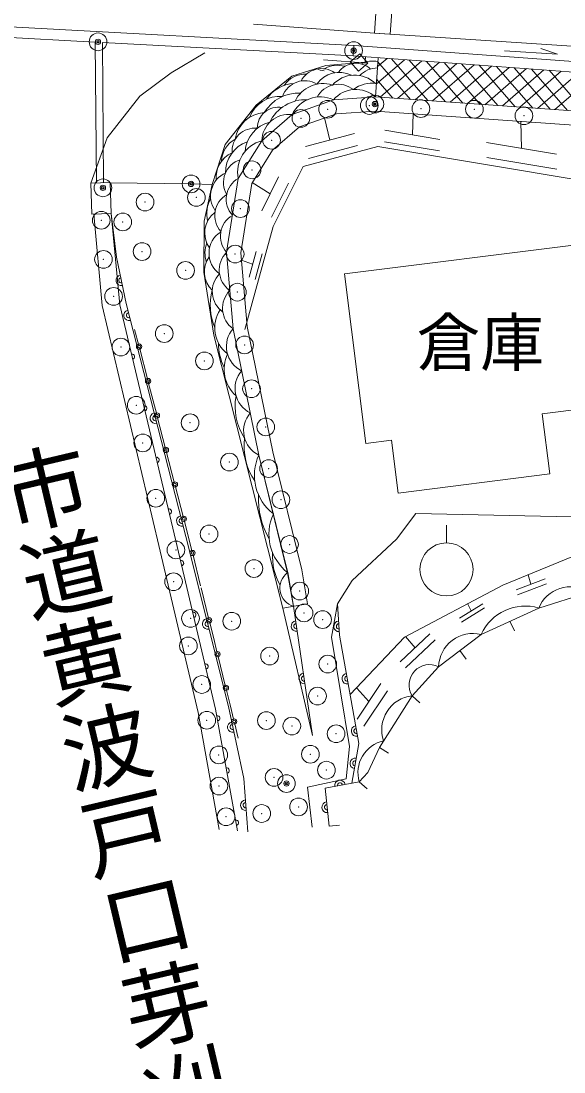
# Model space of a CAD drawing. Units: millimetres, scale not verified. Extents: x 40000 to 680000, y 20000 to 380000.
# Drawn here: x 246676 to 262020, y 261152 to 290852 of the extents above; entities that cross this region are included whole.
import ezdxf
from ezdxf.enums import TextEntityAlignment as Align

# ---------------------------------------------------------------- set-up
doc = ezdxf.new("R2010")
doc.units = ezdxf.units.MM
doc.header["$LTSCALE"] = 1000
doc.header["$PDMODE"] = 32
doc.header["$PDSIZE"] = 500
doc.layers.add('M-BGD', color=7, linetype='Continuous', lineweight=13)
doc.layers.add('M-BMK-HTXT', color=7, linetype='Continuous')
doc.styles.add('@ＭＳ ゴシック', font='')
doc.styles.add('ＭＳ ゴシック', font='')
doc.styles.get('@ＭＳ ゴシック').set_extended_font_data('@MS Gothic')
doc.styles.get('ＭＳ ゴシック').set_extended_font_data('MS Gothic')

msp = doc.modelspace()

# ---------------------------------------------------------------- linework, layer by layer
at = {"layer": 'M-BGD'}
for p, q in [((256842, 293238), (256664, 290506)), ((257291, 293208), (257113, 290477)), ((256084, 290164), (233146, 291406)), ((253250, 290765), (256664, 290506)), ((248775, 290259), (241548, 290651)), ((290523, 288305), (256664, 290506)), ((256664, 290506), (257113, 290477)), ((248775, 290259), (248808, 286279)), ((248975, 290249), (249008, 286286)), ((256068, 289864), (248975, 290249)), ((250918, 289387), (251867, 289949)), ((256247, 289926), (255982, 289698)), ((256063, 289865), (256081, 290164)), ((256087, 290164), (281043, 288338)), ((256475, 289660), (256247, 289926)), ((260342, 290014), (261839, 289919)), ((261839, 289919), (261364, 290075)), ((254329, 289290), (255289, 289592)), ((255229, 289757), (256475, 289660)), ((255289, 289592), (256405, 289694)), ((255982, 289698), (256209, 289433)), ((256065, 289865), (280331, 288089)), ((256209, 289433), (256475, 289660)), ((256405, 289694), (256416, 289839)), ((256693, 288707), (256772, 289813)), ((256714, 289066), (257513, 289759)), ((256742, 289554), (257020, 289795)), ((257680, 288638), (256751, 289708)), ((256825, 288698), (258005, 289723)), ((258174, 288603), (257148, 289785)), ((257318, 288663), (258498, 289686)), ((258668, 288568), (257643, 289749)), ((257812, 288628), (258990, 289650)), ((259162, 288533), (258138, 289713)), ((258306, 288593), (259483, 289614)), ((259655, 288498), (258632, 289677)), ((258800, 288558), (259975, 289578)), ((260149, 288463), (259127, 289640)), ((260643, 288428), (259622, 289604)), ((250031, 288729), (250918, 289387)), ((253323, 288477), (254329, 289290)), ((259293, 288523), (260468, 289542)), ((259787, 288488), (260960, 289506)), ((261137, 288393), (260117, 289568)), ((260281, 288453), (261453, 289470)), ((261630, 288358), (260612, 289532)), ((260774, 288418), (261945, 289434)), ((262124, 288323), (261106, 289496)), ((261268, 288383), (262438, 289398)), ((262618, 288288), (261601, 289459)), ((261762, 288348), (262930, 289362)), ((257187, 288673), (256722, 289208)), ((249108, 287556), (250031, 288729)), ((256693, 288707), (255507, 288628)), ((256693, 288707), (277535, 287232)), ((252448, 287364), (253323, 288477)), ((254337, 288210), (255507, 288628)), ((253480, 287468), (254337, 288210)), ((255408, 287489), (255250, 288112)), ((257737, 287635), (257761, 288231)), ((260821, 287251), (260801, 288015)), ((248647, 286273), (249108, 287556)), ((256101, 287674), (254715, 287305)), ((258514, 287505), (256961, 287764)), ((252075, 286231), (252448, 287364)), ((253480, 287468), (252813, 286406)), ((254648, 286743), (256763, 287307)), ((256188, 287335), (254802, 286966)), ((264729, 285977), (256763, 287307)), ((258501, 287180), (256947, 287439)), ((261813, 287086), (259829, 287417)), ((261823, 286669), (259840, 287000)), ((253800, 285043), (254648, 286743)), ((252813, 286406), (252484, 284317)), ((253956, 286446), (253480, 285490)), ((249196, 286292), (248647, 286273)), ((248647, 286273), (248677, 285394)), ((249227, 285413), (249196, 286292)), ((249200, 286277), (251482, 286249)), ((251482, 286249), (252075, 286231)), ((251856, 285198), (252075, 286231)), ((253718, 285968), (253213, 286290)), ((254231, 286270), (253755, 285314)), ((248677, 285394), (249227, 285413)), ((249467, 282828), (249227, 285413)), ((249227, 285413), (249379, 284175)), ((251841, 283751), (251856, 285198)), ((253800, 285043), (252999, 282139)), ((262442, 284536), (255818, 283704)), ((252484, 284317), (252670, 282158)), ((253321, 284339), (253121, 283617)), ((253493, 284274), (253294, 283552)), ((249379, 284175), (249644, 282874)), ((253221, 283978), (252904, 284098)), ((252121, 281977), (251841, 283751)), ((256420, 278912), (255818, 283704)), ((249467, 282828), (251050, 276162)), ((249644, 282874), (251335, 276287)), ((252669, 282158), (253398, 278586)), ((252670, 282158), (253398, 278587)), ((249887, 282138), (250006, 281681)), ((254072, 274260), (252121, 281977)), ((250021, 281622), (250259, 280707)), ((250274, 280648), (250512, 279733)), ((265102, 280217), (261405, 279752)), ((250527, 279675), (250764, 278759)), ((261405, 279752), (261618, 278053)), ((257149, 279004), (256420, 278912)), ((257336, 277514), (257149, 279004)), ((250780, 278701), (251017, 277786)), ((253398, 278587), (254218, 275258)), ((253398, 278586), (254211, 275263)), ((261618, 278053), (257336, 277514)), ((251032, 277727), (251270, 276812)), ((257836, 276937), (257289, 276212)), ((257836, 276937), (263732, 276803)), ((251404, 276296), (251285, 276754)), ((258701, 276107), (258701, 276607)), ((251335, 276287), (252539, 271477)), ((251404, 276296), (251515, 275848)), ((257289, 276212), (256038, 275043)), ((251050, 276162), (252173, 271410)), ((251529, 275791), (251751, 274895)), ((260294, 274909), (262242, 275706)), ((254211, 275263), (254379, 274311)), ((254212, 275264), (254378, 274312)), ((254218, 275258), (254212, 275264)), ((255623, 274386), (256038, 275043)), ((261490, 275092), (260669, 274780)), ((261080, 274936), (261009, 275199)), ((251765, 274838), (251987, 273942)), ((260294, 274909), (257514, 273438)), ((261528, 274948), (260707, 274637)), ((261309, 274264), (262714, 274702)), ((261310, 274264), (262715, 274703)), ((254773, 274378), (254072, 274260)), ((254918, 270664), (254072, 274260)), ((254378, 274312), (254918, 270664)), ((255454, 273440), (255623, 274386)), ((255623, 274386), (255678, 273500)), ((259723, 274383), (259067, 273980)), ((259777, 274267), (259121, 273864)), ((259395, 274182), (259297, 274394)), ((259679, 273519), (261310, 274264)), ((252112, 273437), (252001, 273885)), ((260494, 273891), (260618, 273618)), ((252112, 273437), (252223, 272989)), ((255454, 273440), (255955, 270348)), ((255678, 273500), (256221, 270437)), ((257514, 273438), (255975, 271823)), ((258232, 273535), (257393, 272745)), ((258379, 273361), (257540, 272570)), ((257812, 273140), (257543, 273460)), ((259679, 273519), (258477, 272606)), ((259078, 273062), (259259, 272823)), ((252238, 272932), (252459, 272036)), ((258477, 272606), (257727, 271786)), ((256844, 272129), (256176, 271124)), ((252585, 271531), (252474, 271979)), ((256510, 271626), (256168, 271995)), ((257031, 271928), (256362, 270923)), ((257727, 271786), (256804, 270321)), ((257727, 271786), (257949, 271583)), ((252539, 271477), (252973, 269448)), ((252585, 271531), (252692, 271085)), ((252173, 271410), (252794, 267967)), ((252812, 270583), (252705, 271028)), ((255864, 269433), (255955, 270348)), ((256024, 269311), (256221, 270437)), ((256474, 269620), (256804, 270321)), ((256474, 269619), (256803, 270320)), ((256803, 270320), (257057, 270160)), ((252973, 269448), (253083, 267937)), ((254776, 269201), (255864, 269433)), ((256234, 269351), (256474, 269620)), ((256235, 269350), (256474, 269619)), ((254907, 268068), (254776, 269201)), ((255274, 269169), (256234, 269351)), ((255274, 269169), (255381, 268097)), ((256235, 269350), (256459, 269151)), ((255382, 268096), (255680, 268126))]:
    msp.add_line(p, q, dxfattribs=at)
for points in [[(302656, 284206), (297331, 285122), (277503, 286832), (256692, 288307), (255589, 288233), (254543, 287859), (253787, 287204), (253196, 286262), (252887, 284302), (253065, 282215), (253789, 278674), (254609, 275339), (254773, 274378)], [(248732, 285396), (248966, 282816), (250568, 276028), (251684, 271307), (252280, 268002)]]:
    msp.add_lwpolyline(points, dxfattribs=at)
for centre, radius in [((248852, 290264), 75), ((248852, 290264), 37.5), ((256077, 290015), 75), ((256077, 290015), 37.5), ((256679, 288507), 75), ((256679, 288507), 37.5), ((251482, 286249), 75), ((248991, 286138), 75), ((248991, 286138), 37.5), ((251482, 286249), 37.5), ((250013, 281651), 75), ((250013, 281651), 37.5), ((250266, 280678), 75), ((250266, 280678), 37.5), ((250519, 279704), 75), ((250519, 279704), 37.5), ((250772, 278730), 75), ((250772, 278730), 37.5), ((251025, 277756), 75), ((251025, 277756), 37.5), ((251278, 276783), 75), ((251278, 276783), 37.5), ((258701, 275357), 750), ((251522, 275819), 75), ((251522, 275819), 37.5), ((251994, 273913), 75), ((251994, 273913), 37.5), ((252230, 272960), 75), ((252230, 272960), 37.5), ((252467, 272007), 75), ((252467, 272007), 37.5), ((252698, 271057), 75), ((252698, 271057), 37.5), ((254178, 269304), 75), ((254178, 269304), 37.5)]:
    msp.add_circle(centre, radius, dxfattribs=at)
for centre, radius, start, end in [((255619, 288857), 745, 73.6684, 119.8671), ((256142, 289046), 612, 47.2549, 144.4164), ((256611, 289101), 622, 75.6746, 120.2284), ((254701, 288644), 706, 86.4517, 146.8321), ((255173, 288847), 660, 55.765, 152.0446), ((255278, 289946), 500, 240.4372, 265.9062), ((255667, 288649), 754, 62.6932, 146.3863), ((256105, 288477), 846, 46.1935, 138.0383), ((256758, 288807), 718, 90.536, 135.2956), ((254462, 288077), 1017, 94.0866, 146.1206), ((254693, 288504), 661, 58.3482, 160.5924), ((255213, 288201), 883, 72.6565, 153.9922), ((255646, 288382), 682, 51.4847, 152.1036), ((256590, 288246), 849, 81.2202, 127.7734), ((254001, 287797), 929, 85.7412, 158.9579), ((254508, 287700), 1113, 86.5177, 149.4227), ((255139, 287811), 896, 65.7815, 153.5313), ((256139, 288087), 832, 48.22, 139.441), ((253950, 287823), 597, 79.8234, 180.0447), ((254725, 287495), 1135, 87.5766, 154.1216), ((253609, 287379), 889, 93.8543, 171.5496), ((254248, 287447), 768, 83.302, 178.4526), ((253285, 287181), 645, 83.9863, 184.8596), ((253903, 287120), 892, 102.8765, 176.458), ((253047, 286885), 701, 116.9046, 179.1031), ((253382, 286569), 926, 109.6563, 180.8025), ((253707, 286585), 911, 104.4359, 191.383), ((252943, 286435), 754, 113.5089, 186.0746), ((253084, 286286), 684, 108.705, 209.5177), ((252746, 285905), 713, 113.9974, 215.3685), ((253160, 285816), 684, 120.419, 221.654), ((252894, 285404), 967, 152.6696, 192.1897), ((252835, 285359), 684, 120.419, 221.654), ((252584, 284865), 718, 126.5583, 216.3326), ((252995, 284771), 684, 120.419, 221.654), ((252701, 284287), 712, 122.2074, 234.4657), ((252714, 284295), 839, 160.1653, 197.4062), ((252990, 283817), 712, 135.3616, 234.4657), ((252569, 283765), 712, 143.5836, 226.9429), ((249512, 283525), 150, 101.4919, 281.4919), ((252793, 283208), 712, 135.3616, 234.4657), ((249512, 283525), 75, 101.4919, 281.4919), ((253662, 282815), 1637, 164.7735, 202.7084), ((253083, 282737), 712, 135.3616, 234.4657), ((249731, 282537), 150, 104.3957, 284.3957), ((249731, 282537), 75, 104.3957, 284.3957), ((253091, 282184), 939, 147.1927, 231.8333), ((253246, 281656), 765, 138.9564, 244.0967), ((253824, 281761), 1570, 180.1059, 206.3667), ((249814, 281368), 75, 283.3576, 103.3576), ((253443, 281016), 1026, 155.2332, 227.8198), ((253489, 280466), 765, 138.9564, 244.0967), ((254362, 279964), 1635, 169.7159, 213.3371), ((250160, 279909), 75, 283.3576, 103.3576), ((250476, 279631), 150, 104.3957, 284.3957), ((253732, 279275), 765, 138.9564, 244.0967), ((250476, 279631), 75, 104.3957, 284.3957), ((254756, 278839), 1774, 172.6714, 213.742), ((254646, 278012), 1374, 155.2508, 232.4195), ((250507, 278449), 75, 283.3576, 103.3576), ((255704, 277358), 2317, 177.5825, 209.5091), ((250853, 276990), 75, 283.3576, 103.3576), ((251222, 276725), 150, 104.3957, 284.3957), ((255056, 276348), 1374, 155.2508, 232.4195), ((251222, 276725), 75, 104.3957, 284.3957), ((255469, 275733), 1687, 176.8175, 209.2958), ((251199, 275530), 75, 283.2945, 103.2945), ((254531, 274828), 540, 126.3274, 253.6271), ((262189, 273914), 947, 56.3318, 158.3364), ((251544, 274070), 75, 283.2945, 103.2945), ((260925, 272949), 1370, 73.6941, 155.404), ((251954, 273816), 150, 104.0592, 284.0592), ((251954, 273816), 75, 104.0592, 284.0592), ((254461, 273756), 150, 98.4204, 278.4204), ((255663, 273746), 150, 93.57, 273.57), ((254461, 273756), 75, 98.4204, 278.4204), ((255663, 273746), 75, 93.57, 273.57), ((259448, 272575), 972, 76.2621, 178.1828), ((251889, 272611), 75, 283.2945, 103.2945), ((258223, 272086), 579, 63.9943, 211.1722), ((254680, 272272), 150, 98.4204, 278.4204), ((255897, 272266), 150, 100.053, 280.053), ((254680, 272272), 75, 98.4204, 278.4204), ((255897, 272266), 75, 100.053, 280.053), ((257842, 270821), 972, 96.7821, 198.7863), ((252220, 271148), 75, 280.2348, 100.2348), ((252662, 270901), 150, 102.0544, 282.0544), ((252662, 270901), 75, 102.0544, 282.0544), ((256159, 270789), 150, 100.053, 280.053), ((256159, 270789), 75, 100.053, 280.053), ((257116, 269610), 919, 102.1677, 196.4235), ((256123, 269874), 150, 80.1088, 260.1088), ((252487, 269672), 75, 280.2348, 100.2348), ((256123, 269874), 75, 80.1088, 260.1088), ((255690, 269248), 150, 10.7605, 190.7605), ((255690, 269248), 75, 10.7605, 190.7605), ((253028, 268693), 150, 94.1756, 274.1756), ((253028, 268693), 75, 94.1756, 274.1756), ((255328, 268633), 150, 95.6924, 275.6924), ((255328, 268633), 75, 95.6924, 275.6924), ((252753, 268196), 75, 280.2348, 100.2348)]:
    msp.add_arc(centre, radius, start, end, dxfattribs=at)
for p in [(248852, 290264), (256077, 290015), (256519, 288465), (256679, 288507), (255340, 288361), (257976, 288376), (259488, 288357), (260889, 288175), (254587, 288102), (253758, 287483), (253206, 286647), (248991, 286138), (251482, 286249), (251632, 285866), (250182, 285735), (252877, 285550), (248946, 285220), (249553, 285173), (250098, 284338), (249007, 284117), (252728, 284268), (251326, 283804), (252791, 283190), (249292, 283070), (250724, 282020), (249498, 281639), (252993, 281698), (251860, 281248), (253190, 280462), (249932, 279995), (251456, 279498), (253594, 279381), (250118, 278931), (252565, 278387), (253674, 278204), (250485, 277365), (254020, 277323), (251993, 276357), (254264, 276059), (251055, 275905), (253260, 275380), (250986, 275008), (254553, 274743), (251466, 273970), (252632, 273892), (254675, 274124), (255198, 273937), (251406, 273193), (253702, 272906), (255344, 272681), (251785, 272103), (255055, 271776), (251927, 271091), (253610, 271083), (254330, 270929), (255582, 270710), (252266, 270113), (254854, 270132), (253827, 269479), (255307, 269682), (252271, 269234), (254178, 269304), (254519, 268645), (252472, 268364), (253480, 268457)]:
    msp.add_point(p, dxfattribs=at)

# ---------------------------------------------------------------- texts
at = {"layer": 'M-BGD', "style": 'ＭＳ ゴシック'}
msp.add_text('倉庫', height=1320, dxfattribs=at).set_placement((259655, 280712), align=Align.BOTTOM_CENTER)
at = {"layer": 'M-BMK-HTXT', "style": '@ＭＳ ゴシック'}
msp.add_text('市道黄波戸口芽刈黄波戸線', height=1833, rotation=283.277, dxfattribs=at).set_placement((250482, 264272), align=Align.MIDDLE_CENTER)

doc.saveas('drawing.dxf')
